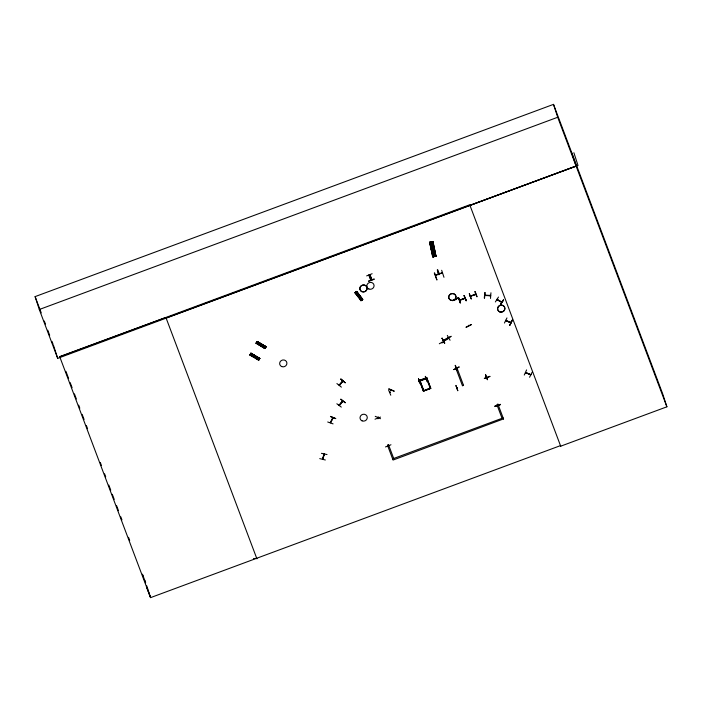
<?xml version="1.0" encoding="UTF-8"?>
<svg xmlns="http://www.w3.org/2000/svg" width="702" height="702" viewBox="0 0 702 702"><rect width="100%" height="100%" fill="white"/><g stroke="black" fill="none" stroke-linecap="round" stroke-linejoin="round"><path stroke-width="1.05" d="M444.12 340.47C441.812 340.373 461.398 331.23 444.024 340.303M468.506 325.816L468.743 325.491M370.103 277.281L370.761 277.571L370.007 277.378M426.676 377.623L430.765 388.399L423.394 391.128L419.331 380.352L426.702 377.632L430.695 388.197M496.902 299.701L496.955 299.315M324.157 454.58L322.885 458.959L322.508 458.696M484.292 298.113L484.828 292.55M484.538 298.122L485.126 292.576M490.014 295.393L485.433 295.533L485.336 295.042M490.944 292.778L490.505 298.429M327.711 421.99L333.081 423.876M380.502 418.708L375.228 416.33M497.42 405.054L497.665 405.028M459.529 300.21L465.057 298.157M470.27 296.226L475.859 294.357L470.208 296.033M389.864 392.506L390.479 392.286M418.831 381.765L419.384 381.563M419.506 381.756L418.857 381.476M426.465 378.94L427.079 378.711M426.877 378.439L427.053 378.992L426.5 378.65M455.431 368.19L456.046 367.971M455.387 368.059L456.107 368.146M456.853 388.022L457.493 388.048L457.274 387.601M485.819 377.281L486.433 377.053M486.24 376.86L486.407 377.334L486.372 376.869M319.735 458.617L325.351 459.994M336.855 403.764L341.312 407.099M330.326 422.507L330.668 422.262M377.825 417.4L378.273 417.032L378.036 417.585M378.246 417.155L378.009 417.55M390.979 390.417C392.181 390.321 390.654 391.146 391.33 390.172M321.411 453.325L327.018 454.554M322.42 459.196L324.096 453.992M322.674 459.134L324.324 454.036M330.414 422.771L332.95 417.734M391.268 389.979L391.251 390.531M389.917 392.488L390.277 392.085M455.466 367.909L455.537 368.12M455.844 367.769L456.467 367.918M456.914 388.004L457.414 387.82M485.881 377.264L485.854 377M258.74 359.994L250.044 354.51L258.95 359.705L258.59 360.231L249.763 354.993L250.904 353.194L259.828 358.424L250.904 353.194M258.573 360.249L259.722 358.485L259.45 358.976L250.807 353.475M251.018 353.176L259.687 358.634M256.327 342.848L265.163 348.113M257.195 341.532L266.119 346.77L257.195 341.532L256.932 342.067L265.768 347.279L266.119 346.77L257.309 341.505L256.125 343.164L264.891 348.552L265.242 348.043M264.935 348.411L256.107 343.12L264.935 348.411L266.014 346.832L257.072 341.856M442.102 342.936L441.777 342.383M442.041 342.4L441.988 342.708M456.203 368.059L455.993 367.611M455.291 299.491L455.738 299.877L455.458 299.324M468.532 325.807L468.55 325.307L468.787 325.737M506.958 317.927L504.44 323.034M505.87 320.235L506.353 320.612M506.239 320.832L510.916 322.841L510.933 322.358M510.494 322.674L510.573 322.2M512.267 320.068L509.775 325.289L512.293 320.086M509.775 325.193L512.372 320.191M526.588 369.919L524.262 375.043M526.096 372.797L530.835 374.903L530.782 374.438M529.58 377.255L532.151 372.174M330.624 422.13L332.888 417.541M330.537 422.665L333.152 417.839M330.431 416.567L335.819 418.611L330.528 416.374M388.785 389.083L394.085 391.251M249.78 354.975L250.14 354.449L258.81 359.907M256.063 343.313L256.423 342.787M250.658 353.703L250.93 353.264M256.95 342.049L257.301 341.514M259.468 358.959L259.74 358.52M342.515 381.423L339.636 385.108L339.329 384.722M342.997 381.212L339.312 385.416M339.364 404.791C339.47 406.712 346.437 395.48 339.575 404.914M342.945 401.281L339.198 405.537L339.013 405.098M419.375 380.326L423.438 391.067L430.651 388.329M388.303 445.788L388.109 445.27M497.349 404.878L497.7 404.949M495.366 301.957L498.473 297.06M503.448 299.815L500.394 304.756L503.553 299.947M500.394 304.756L503.527 299.93M251.816 353.773L250.719 355.309M259.591 343.006L258.494 344.542M251.325 355.712L252.413 354.133M253.308 354.659L252.211 356.204M261.284 344.006L260.188 345.542M253.018 356.713L254.098 355.133M253.913 357.248L254.993 355.668M264.04 347.876L265.119 346.297M257.748 359.538L258.827 357.959M259.003 359.477L259.257 358.95M341.4 387.135L336.907 383.564M354.958 292.55L361.495 300.351L360.96 300.728L362.794 299.456L356.563 291.427L354.975 292.611L355.423 292.33L361.486 300.359L360.942 300.737L354.861 292.725L356.721 291.435L362.785 299.464L362.25 299.833M356.151 291.83L356.713 291.444L356.16 291.83L362.232 299.842L362.653 299.491M356.572 291.479L362.574 299.605M362.223 299.851L356.291 291.707L362.267 299.824M340.961 379.071L345.208 382.774L340.716 379.203M339.628 384.845L342.585 381.449M345.208 382.774L340.953 379.062M340.909 399.14L345.358 402.597M342.664 400.921L339.022 405.186M390.505 392.532L389.891 392.225M456.072 368.217L455.58 368.366M490.707 295.568L484.994 295.244M354.887 292.716L355.414 292.339L361.284 300.5M426.412 378.15L430.3 388.566M340.751 399.306L345.156 402.843M342.795 381.054L339.066 385.029M442.076 338.188L444.559 343.269L442.102 338.171M442.058 338.303L444.849 343.111M525.64 372.508L530.826 374.649M249.851 354.826L258.95 359.687M356.616 294.77L358.222 293.647M357.783 296.297L359.389 295.182M360.424 299.789L362.03 298.675M362.021 299.754L361.583 300.166M432.792 256.967L429.615 242.313L432.941 241.576L436.003 256.265L432.932 241.585M429.799 242.129L433.134 256.897L430.379 242.058L433.731 256.748L430.563 242.102M432.134 241.681L435.047 256.476L435.486 256.37L432.134 241.681L435.029 256.467M432.537 241.681L435.661 256.335M430.396 242.093L433.687 256.765M435.591 256.344L436.039 256.248M459.634 300.14L464.97 298.166M475.763 294.428L475.596 293.971M458.52 297.613L460.231 303.001L458.555 297.604M458.503 297.727L460.538 302.887M471.2 298.912L469.296 293.62L471.279 298.903M388.636 390.101L390.768 395.208M425.473 376.342L427.457 381.616M425.236 376.526L427.167 381.712M457.765 390.724L455.896 385.416L457.774 390.628M443.62 340.76L443.436 340.391C443.357 341.76 449.771 338.443 448.446 337.671M470.858 296.27L470.691 295.796M444.498 340.926L439.32 343.761M453.799 369.542L459.187 367.172M453.834 369.647L459.011 366.813M419.41 381.818L419.243 381.344M368.796 275.079L370.77 280.238M369.024 274.991L371.025 280.072M457.994 297.999L452.711 300.632L458.002 298.043M466.172 327.369L471.393 324.649M471.332 324.482L466.058 327.123M510.916 322.806L505.712 320.612M429.668 242.313L432.73 256.976L435.837 256.248L432.695 241.549M429.808 242.225L433.16 256.888M430.221 242.181L433.345 256.844M435.442 256.388L432.318 241.725M571.84 152.957L576.114 166.102L57.704 358.345L39.294 309.512L35.1 296.613L553.509 104.37L662.662 393.769L666.9 406.809L560.696 446.191L469.735 204.782L59.758 356.818L150.579 597.63L560.556 445.594L560.775 446.165M39.294 309.512L557.695 117.269L553.509 104.37M166.102 318.024L576.079 165.997M366.646 275.886L372.13 273.727M368.576 280.993L374.096 278.931M368.699 281.335L374.227 279.282M434.301 273.008L436.942 280.019L434.626 272.999M441.672 270.279L443.971 277.29M438.311 273.262L438.847 273.069L439.364 274.464L438.82 274.666L438.311 273.262L438.82 273.113M438.952 273.385L438.417 273.587L437.267 269.919M442.26 272.727L435.459 275.131M438.715 274.342L439.312 274.447M464.11 295.656L466.374 300.719L464.075 295.551M475.157 291.558L477.106 296.727M475.71 294.182L470.384 296.428M459.678 300.377L465.084 298.403L464.856 297.955M424.026 378.869L425.868 378.185M419.542 380.537L426.825 377.957M419.656 381.204L427.018 378.475M463.513 385.284L462.495 385.846L455.984 368.594L457.011 368.032M423.236 390.716L430.607 387.987M423.35 391.005L430.73 388.303M503.509 418.91L393.059 460.047L387.478 445.235L388.504 444.682M502.053 418.304L496.902 404.659L497.92 404.098M59.688 356.616L165.891 317.462L256.923 558.836M469.954 205.353L578.018 165.505L573.867 152.711M457.002 370.542L455.159 365.426M418.515 379.036L420.744 384.108L418.585 378.992M455.484 368.173L455.984 367.988M426.614 379.106L427.088 378.913M486.442 377.255L486.012 377.448M489.943 376.518L484.406 378.536M484.327 378.325L489.864 376.307M375.008 419.182L380.519 417.102M377.808 417.944L377.895 418.778L377.904 418.138M378.045 418.576L377.623 418.015M487.425 379.738L485.477 374.447L487.39 379.633M494.849 406.212L500.526 404.58M500.517 404.563L494.884 406.309L500.429 404.326M390.961 444.778L385.477 446.946M447.314 335.407L450.052 340.242M497.086 299.315L501.983 302.202M419.533 380.659L426.895 378.132L419.445 380.651M448.209 338.346L448.087 337.864M369.7 274.657L371.683 279.835M369.989 274.631L371.963 279.8M456.888 387.741L456.993 388.232L457.423 387.671M430.659 246.165L433.538 245.524M430.94 247.49L433.818 246.841M432.607 255.361L435.477 254.721M464.154 295.621L466.067 300.833M455.396 365.347L457.335 370.533M475.219 294.12L475.386 294.594L475.175 294.191M464.47 298.104L464.399 298.253M490.496 295.595L490.522 295.314M253.475 558.66L256.713 558.274M490.558 295.805L484.854 295.454M485.451 295.358L489.996 295.586M487.293 377.553L487.267 378.141M484.924 295.481L484.81 295.077M526 372.938L525.561 372.736L530.651 374.692M497.323 299.965L497.437 299.508M487.232 377.369L487.434 377.825M501.754 302.413L497.069 299.526M505.852 320.454L511.021 322.455M388.908 388.811L394.182 391.058M496.963 299.693L501.702 302.202M256.993 341.883L265.83 347.148M250.711 353.545L259.617 358.74M250.702 353.589L259.477 358.941M419.945 380.589L423.841 390.953L419.884 380.528M355.282 292.374L361.381 300.403M388.066 445.823L387.873 445.208M458.029 298.104L452.711 300.632M142.401 574.385L143.498 577.237M144.594 580.089L145.691 582.932M146.56 587.179L150.579 597.63L146.744 585.819M557.695 117.269L666.9 406.809M474.815 291.567L476.816 296.735M460.1 299.842L459.942 299.78M497.972 404.264L503.562 419.068M457.063 368.19L463.566 385.442M388.548 444.84L393.708 458.476M65.918 371.314L68.62 378.483M70.165 382.581L72.104 387.706M74.421 393.857L76.351 398.982M78.668 405.133L79.826 408.204M82.152 414.355L84.082 419.471M86.399 425.623L87.557 428.694M100.316 462.513L101.474 465.593M104.563 473.789L105.721 476.86M108.819 485.056L110.749 490.18M112.294 494.278L114.224 499.403M116.541 505.554L118.48 510.679M120.797 516.821L121.955 519.901M128.527 537.32L129.686 540.391M142.436 574.21L145.147 581.388M35.1 296.613L41.242 312.89M44.305 321.025L45.454 324.078M47.762 330.186L49.675 335.266M51.983 341.374L53.133 344.428M418.48 378.931L420.437 384.222M377.895 418.19L378.045 418.392M490.119 295.288L490.154 295.761M470.305 295.937L470.472 296.411M503.123 417.901L392.629 458.88M487.039 377.439L487.188 377.922M459.564 299.921L459.731 300.395L459.529 300M432.985 242.971L430.115 243.62M433.195 243.971L430.326 244.612M442.321 272.92L435.565 275.421M434.108 248.262L431.239 248.912M437.732 269.752L439.364 274.464M437.653 270.928L438.847 274.614M358.766 294.366L357.151 295.445M357.608 292.831L355.993 293.91M258.696 342.471L257.599 344.006M53.519 345.437L57.704 358.345M357.836 295.235L358.687 295.349L357.836 295.235M253.58 356.028L254.405 356.265L253.58 356.028M259.872 344.366L260.688 344.603L259.872 344.366M258.09 342.067L257.02 343.699L258.099 342.111M260.372 343.427L259.31 345.059L260.389 343.471M357.178 292.243L355.589 293.41L357.178 292.243M281.704 366.567A3.659 3.44 -18 0 0 286.907 362.995A3.659 3.44 -18 0 0 281.212 360.617A3.659 3.44 -18 0 0 281.704 366.567M450.781 300.254A3.677 3.449 -18 0 0 456.002 296.665A3.677 3.449 -18 0 0 450.289 294.278A3.677 3.449 -18 0 0 450.781 300.254M450.763 300.158A3.65 3.431 -18 0 0 455.949 296.595A3.65 3.431 -18 0 0 450.28 294.217A3.65 3.431 -18 0 0 450.763 300.158M361.916 291.663A3.659 3.44 -18 0 0 367.12 288.092A3.659 3.44 -18 0 0 361.398 285.626A3.659 3.44 -18 0 0 361.89 291.576A3.659 3.44 -18 0 0 367.093 288.004A3.659 3.44 -18 0 0 361.425 285.714A3.659 3.44 -18 0 0 361.916 291.663M368.875 288.996A3.659 3.44 -18 0 0 374.069 285.424A3.659 3.44 -18 0 0 368.383 283.046A3.659 3.44 -18 0 0 368.875 288.996M362.065 420.849A3.659 3.44 -18 0 0 367.269 417.278A3.659 3.44 -18 0 0 361.583 414.9A3.659 3.44 -18 0 0 362.065 420.849M499.675 311.855A3.677 3.449 -18 0 0 504.887 308.266A3.65 3.431 -18 0 0 499.166 305.809A3.65 3.431 -18 0 0 499.657 311.749A3.65 3.431 -18 0 0 504.843 308.187A3.677 3.449 -18 0 0 499.175 305.879A3.677 3.449 -18 0 0 499.675 311.855"/></g></svg>
